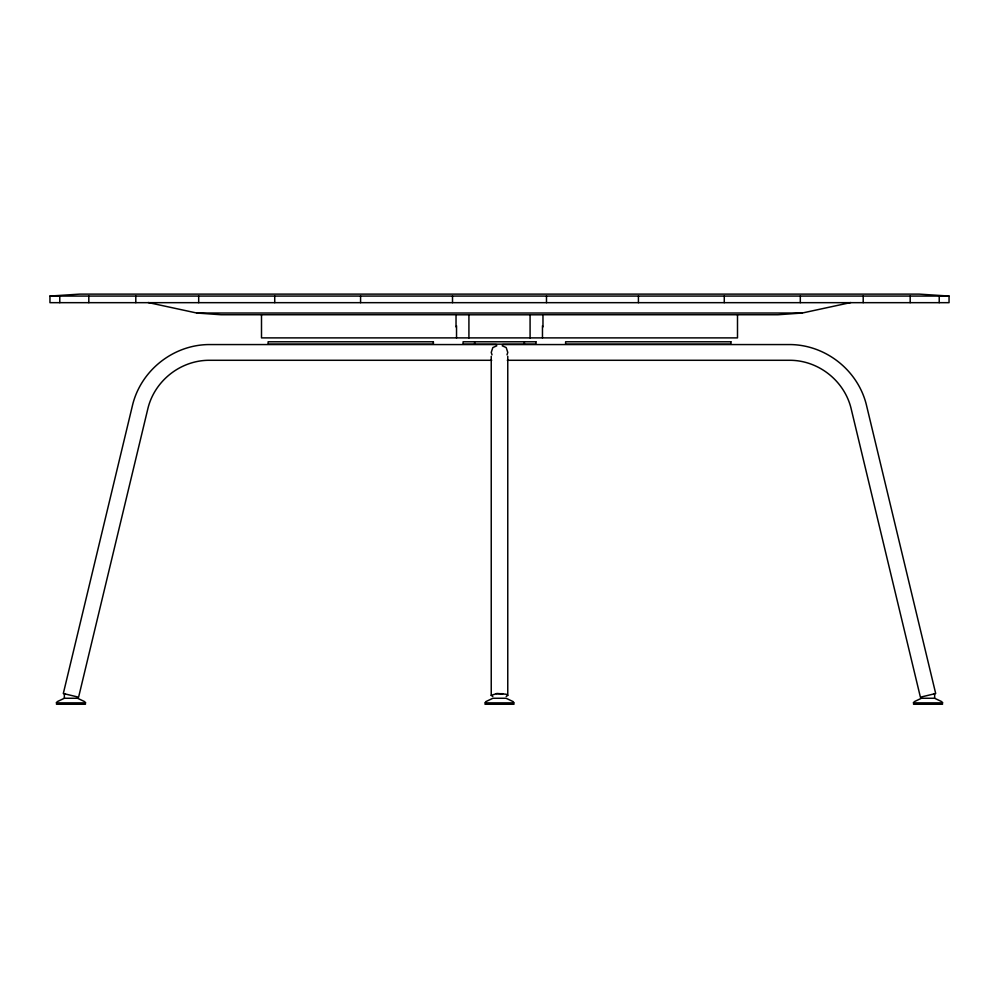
<?xml version="1.0" encoding="UTF-8"?>
<svg xmlns="http://www.w3.org/2000/svg" width="999" height="999" viewBox="0 0 999 999"><rect width="100%" height="100%" fill="white"/><g stroke="black" fill="none" stroke-linecap="round" stroke-linejoin="round"><path stroke-width="1.5" d="M506.993 354.857L507.779 352.435L506.193 347.577L502.185 345.779M492.819 696.49L491.233 695.354L496.953 693.518L506.181 694.218L507.767 695.354L506.181 696.49M57.018 701.76L64.348 698.264L77.572 698.264L84.903 701.76M485.564 701.76L492.894 698.264L506.106 698.264L513.436 701.76M914.097 701.76L921.428 698.264L934.652 698.264L941.982 701.76M496.828 345.779L492.819 347.577L491.233 352.435L492.02 354.857M542.969 326.935L542.969 314.747L777.959 314.747L802.259 313.024L850.823 302.535M49.95 296.066L79.833 294.118L919.167 294.118L949.05 296.066L949.05 302.672L49.95 302.672L49.95 296.066L949.05 296.066M148.177 302.535L196.741 313.024L802.259 313.024M456.531 314.797L542.469 314.797M496.378 344.568L208.117 344.568C172.939 345.242 141.383 370.267 132.73 404.37L63.312 693.518L78.596 697.19L148.014 408.042C154.882 380.819 180.045 360.826 208.117 360.289L491.708 360.289M502.622 344.568L790.883 344.568C826.061 345.242 857.617 370.267 866.27 404.37L935.688 693.518L920.404 697.19L850.986 408.042C844.118 380.819 818.955 360.826 790.883 360.289L507.292 360.289M65.235 693.706L64.348 693.706L64.348 698.264M496.191 693.706L502.809 693.706M933.765 693.706L934.652 693.706L934.652 698.264M56.131 702.871L85.789 702.871M484.665 702.871L514.335 702.871M913.211 702.871L942.869 702.871M56.444 704.258L85.477 704.258M484.977 704.258L514.023 704.258M913.523 704.258L942.556 704.258M196.741 313.024L221.041 314.747L456.031 314.747L456.031 326.935M939.222 296.066L939.222 302.672M910.189 296.066L910.189 302.672M863.198 296.066L863.198 302.672M800.311 296.066L800.311 302.672M737.499 314.747L737.499 337.887L261.501 337.887L261.501 314.747M724.275 296.066L724.275 302.672M638.423 296.066L638.423 302.672M546.49 296.066L546.49 302.672M542.469 325.749L542.469 337.937M530.082 314.797L530.082 337.937M524.363 341.783L524.363 344.168M507.767 356.318L507.767 695.354M491.233 356.318L491.233 695.354M474.637 341.783L474.637 344.168M468.918 314.797L468.918 337.937M456.531 325.749L456.531 337.937M452.51 296.066L452.51 302.672M360.577 296.066L360.577 302.672M274.725 296.066L274.725 302.672M198.689 296.066L198.689 302.672M135.802 296.066L135.802 302.672M88.811 296.066L88.811 302.672M59.778 296.066L59.778 302.672M433.391 341.783L268.119 341.783L268.119 344.168L433.391 344.168L433.391 341.783M535.914 341.783L463.086 341.783L463.086 344.168L535.914 344.168L535.914 341.783M730.881 341.783L565.609 341.783L565.609 344.168L730.881 344.168L730.881 341.783"/></g></svg>
